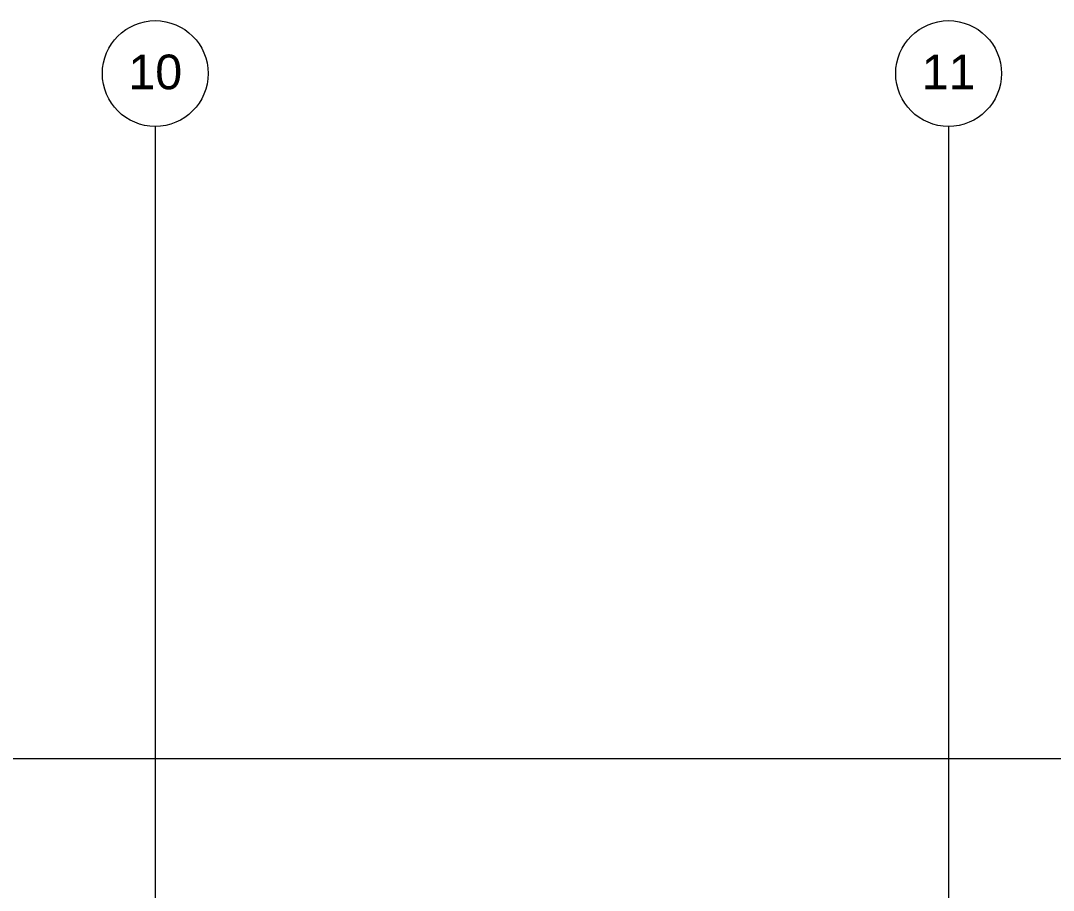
# Model space of a CAD drawing. Header units: inches. Extents: x -3299 to -2222, y -94 to 482.
# Drawn here: x -2685.3 to -2568.1, y 383 to 481.7 of the extents above; entities that cross this region are included whole.
import ezdxf

# ---------------------------------------------------------------- set-up
doc = ezdxf.new("R2010")
doc.units = ezdxf.units.IN
doc.header["$MEASUREMENT"] = 0
doc.layers.add('S-GRID', color=1, linetype='Continuous', lineweight=9)
doc.layers.add('S-GRID-IDEN', color=1, linetype='Continuous', lineweight=13)
doc.styles.add('Arial', font='arial.ttf', dxfattribs={"height": 5.901198})

# ---------------------------------------------------------------- blocks, each defined once
blk = doc.blocks.new('Grid - 3_16_-139788-Copy of ROOF LEVEL')
at = {"layer": 'S-GRID-IDEN'}
blk.add_circle((0, 0), 0.1875, dxfattribs=at)

msp = doc.modelspace()

# ---------------------------------------------------------------- linework, layer by layer
at = {"layer": 'S-GRID'}
for p, q in [((-2670, 469.69), (-2670, -82.21)), ((-2580, 469.69), (-2580, -82.21)), ((-3287, 398), (-2262.38, 398))]:
    msp.add_line(p, q, dxfattribs=at)

# ---------------------------------------------------------------- block references
at = {"layer": 'S-GRID-IDEN', "xscale": 31.99999999999999, "yscale": 31.99999999999999, "zscale": 31.99999999999999, "rotation": 180}
for p in [(-2670, 475.69), (-2580, 475.69)]:
    msp.add_blockref('Grid - 3_16_-139788-Copy of ROOF LEVEL', p, dxfattribs=at)

# ---------------------------------------------------------------- next in the draw order: texts
at = {"layer": 'S-GRID-IDEN', "char_height": 3.934, "width": 7.296, "attachment_point": 2, "line_spacing_factor": 0.938532, "style": 'Arial', "bg_fill": 3, "box_fill_scale": 1.25, "bg_fill_color": 0, "bg_fill_transparency": 0}
for s, insert in [('10', (-2670, 477.84)), ('11', (-2580, 477.84))]:
    msp.add_mtext(s, dxfattribs=dict(at, insert=insert))

doc.saveas('drawing.dxf')
